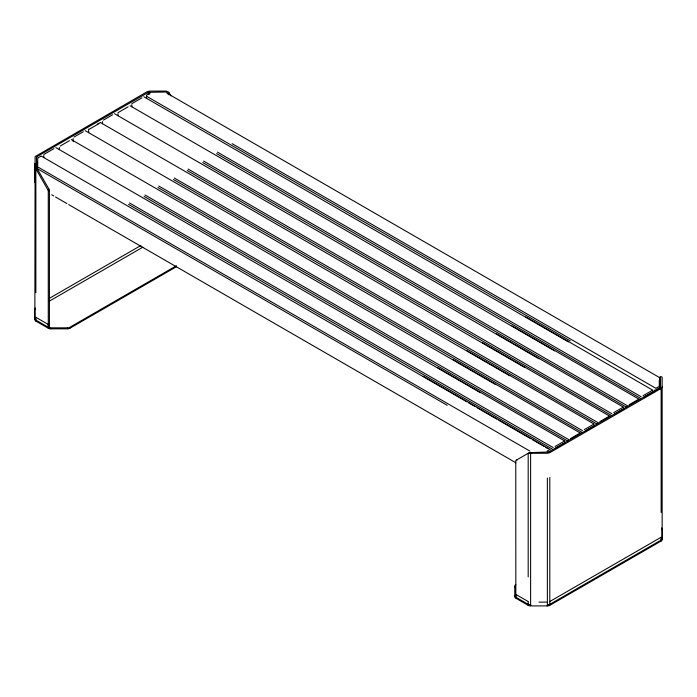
<?xml version="1.0" encoding="UTF-8"?>
<svg xmlns="http://www.w3.org/2000/svg" width="697" height="697" viewBox="0 0 697 697"><rect width="100%" height="100%" fill="white"/><g stroke="black" fill="none" stroke-linecap="round" stroke-linejoin="round"><path stroke-width="1.05" d="M34.85 179.521L34.885 181.072L34.85 179.19M34.885 182.448L34.885 181.673M34.885 178.902L34.885 163.316M34.885 175.731L34.885 176.385M662.15 539.339L662.15 538.598L661.087 540.079M662.15 538.65L661.148 540.053L549.794 604.343C545.969 605.859 548.931 603.724 549.855 605.048M662.15 386.992L661.148 388.395L549.794 452.684L547.363 453.259L528.187 453.294L528.187 576.828M88.371 129.79L88.928 129.032M35.129 308.266L34.85 309.067L35.268 308.091M168.709 94.757L166.383 92.021L148.348 92.335L37.002 156.625L36.462 157.365L36.601 167.742L48.999 189.175A2.021 1.167 60 0 1 49.417 190.577L49.417 326.605L48.215 327.965M38.152 157.766L40.714 156.294M43.815 154.499L53.948 148.644M74.004 137.065L83.291 131.707M103.348 120.128L112.626 114.77M131.829 103.687L141.961 97.833M146.919 94.975L149.907 93.25M97.275 124.214L100.298 122.524M60.195 146.03L69.473 140.672M89.53 129.093L98.808 123.735M118.011 112.653L128.152 106.798M36.131 168.892L37.002 168.386M168.247 92.614L168.813 92.292L170.896 95.898M176.454 265.731L69.935 327.224A3.633 2.1 0 0 1 67.365 327.843L50.785 327.843A3.633 2.1 0 0 1 48.276 327.259L48.276 191.239A2.021 1.167 60 0 0 47.858 189.828L48.807 189.279M48.459 191.126L49.417 190.577M49.06 298.516L140.864 245.51M49.165 301.252L142.78 247.208M49.417 323.8L48.276 324.462L35.852 317.292M35.129 309.259A3.633 2.1 0 0 0 34.85 310.06L34.85 319.635A3.633 2.1 0 0 0 35.913 321.117L48.215 328.217A3.633 2.1 0 0 0 50.785 328.827L67.365 328.827A3.633 2.1 0 0 0 69.935 328.217L176.454 266.716M659.301 377.6L661.148 376.537L662.15 377.321L662.15 538.18M547.101 451.107L549.645 449.635M555.039 446.516L564.317 441.157M584.374 429.579L593.652 424.22M613.708 412.641L622.996 407.283M643.052 395.704L652.331 390.346M656.286 388.063L658.412 386.835M570.564 438.544L579.843 433.185M599.899 421.607L609.178 416.248M629.234 404.669L638.513 399.311M547.955 452.588L550.081 451.36M555.892 448.005L565.171 442.647M585.236 431.068L594.515 425.71M614.571 414.131L623.85 408.773M643.906 397.185L653.185 391.836M656.722 389.789L658.848 388.569M549.794 601.537L661.148 537.248M661.871 529.215A3.633 2.1 0 0 1 662.15 530.016L662.15 539.591A3.633 2.1 0 0 1 661.087 541.072L549.855 605.292A3.633 2.1 0 0 1 547.284 605.911L530.696 605.911A3.633 2.1 0 0 1 528.134 605.292L515.832 598.192A3.633 2.1 0 0 1 514.769 596.71L514.769 586.151A3.633 2.1 0 0 1 515.832 584.661M34.85 168.752L34.885 170.085M34.85 171.654L34.885 172.551M34.85 175.618L34.885 176.297M34.85 177.718L34.885 177.874M538.99 602.112L547.363 602.112L547.363 478.072M530.696 605.658L530.696 604.918L528.134 604.308M530.696 604.918L528.187 604.343L515.771 597.172A3.633 2.1 0 0 1 514.769 595.717M167.071 93.25L659.275 377.417M232.101 143.652L655.86 388.307M146.492 96.203L570.251 340.859M525.808 316.891L652.932 390.285M143.817 96.761L568.43 341.913M217.438 152.12L641.196 396.776M216.575 153.61L640.334 398.257M511.999 325.856L639.123 399.25M130.008 105.726L554.62 350.879M203.62 161.085L627.378 405.741M202.766 162.567L626.525 407.222M496.473 333.828L623.597 407.222M114.482 113.698L539.095 358.85M188.094 169.057L611.853 413.713M187.24 170.547L610.999 415.203M482.655 342.793L609.788 416.187M100.673 122.663L524.432 367.319M174.285 178.023L598.043 422.678M173.431 179.504L597.19 424.159M467.129 350.765L594.262 424.168M85.147 130.635L509.76 375.788M158.759 185.994L582.518 430.65M157.905 187.484L581.664 432.14M453.32 359.73L580.453 433.125M71.329 139.6L495.088 384.256M144.95 194.96L568.708 439.615M144.087 196.441L567.855 441.096M437.794 367.702L564.927 441.105M55.804 147.572L480.425 392.725M129.424 202.932L553.183 447.587M128.57 204.421L552.329 449.077M423.131 376.171L550.255 449.574M41.14 156.041L466.694 401.733M468.576 402.822L475.171 406.63M477.053 407.719L496.83 419.132M498.712 420.221L530.731 438.709M532.613 439.798L543.913 446.315M545.795 447.404L547.676 448.493M38.588 167.428L529.929 451.107M447.186 405.305L37.725 168.909L37.725 158.01M51.761 194.82L53.678 195.918M55.525 196.99L66.877 203.541M68.707 204.604L515.893 462.782M515.771 594.367L528.187 601.537M34.85 319.383L34.85 318.642L35.852 320.089L48.276 327.259L48.276 324.924M515.832 597.948L515.771 461.144A2.021 1.167 60 0 1 516.189 460.22L529.328 452.632L548.652 452.022L660.007 387.732L660.538 386.992L660.538 377.321L660.007 377.19L660.007 389.092M515.832 597.207L515.771 594.837M35.913 320.123L34.894 318.956M168.813 92.292L166.383 91.089L149.637 91.089L147.206 91.673L35.111 156.607L34.85 318.224M47.858 189.828L34.85 167.036M661.732 528.047L662.15 529.023L661.871 528.221M34.885 179.286L34.885 180.967M661.148 388.395L661.148 512.434M661.148 537.718L661.087 541.072M659.623 377.913L659.623 388.795M659.275 380.388L659.275 388.865M655.006 389.789L655.006 391.766M549.794 477.489L549.794 603.872M547.363 602.583L547.363 604.918M547.284 605.17L547.284 605.911M530.617 453.259L530.617 604.456M528.187 601.999L528.187 604.343M528.134 604.552L528.134 605.292M149.637 92.021L149.637 94.2M148.348 92.335L148.348 94.504M146.492 95.219L146.492 98.399M131.829 104.672L131.829 106.798M118.011 113.637L118.011 115.754M102.485 121.609L102.485 123.735M88.676 130.574L88.676 132.691M73.15 138.546L73.15 141.517M69.935 327.477L69.935 328.217M67.365 327.843L67.365 328.583M59.341 147.511L59.341 149.637M50.785 328.087L50.785 328.827M43.815 155.492L43.815 157.609M37.377 161.477L37.377 169.388M35.852 169.049L35.852 292.583M35.852 317.754L35.852 320.089M35.913 320.376L35.913 321.117M514.769 587.135A3.633 2.1 0 0 1 515.388 585.968M516.93 460.281A2.021 1.167 60 0 1 517.331 459.567"/></g></svg>
